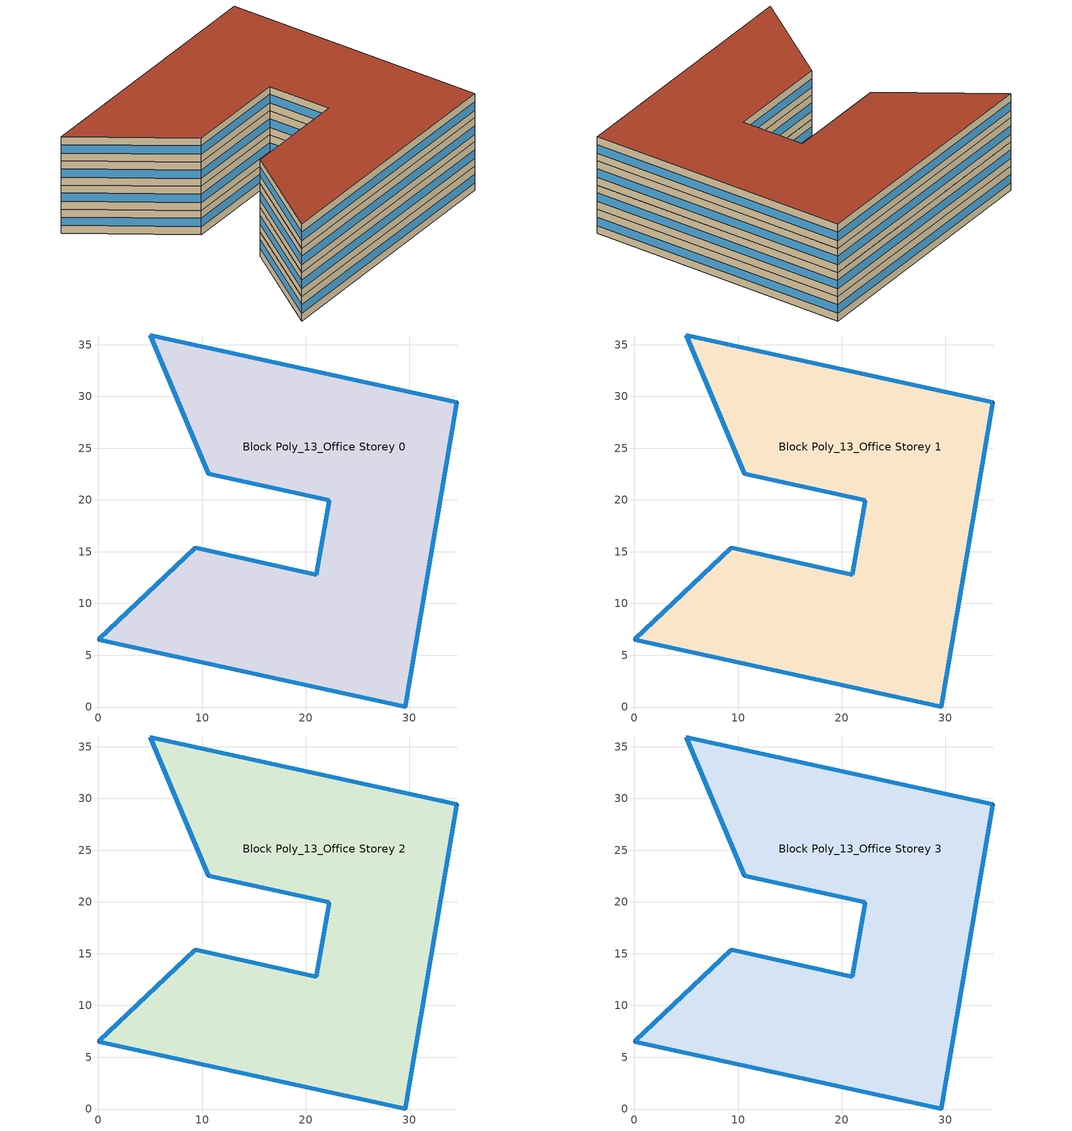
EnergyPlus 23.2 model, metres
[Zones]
Block Poly_13_Office Storey 0
 floor ground (HSCWZ_Public&Industrial_1980_FloorGround): 34.64,29.42 29.64,0 0,6.52 9.37,15.37 21.06,12.76 22.3,19.95 10.62,22.56 5,35.94 z0
 wall outside (HSCWZ_Public&Industrial_1980_ExtWall): 0,6.52 29.64,0 34.64,29.42 5,35.94 10.62,22.56 22.3,19.95 21.06,12.76 9.37,15.37 0,6.52 z0:3
 window (HSCWZ_Public&Industrial_1980_Win): 0.01,6.52 29.63,0 / 29.64,0.01 34.63,29.41 / 34.62,29.42 5.01,35.94 / 5,35.93 10.61,22.56 / 10.62,22.56 22.3,19.95 / 22.3,19.95 21.06,12.77 / 21.05,12.76 9.38,15.37 / 9.37,15.36 0,6.53 z0.98:2.02
Block Poly_13_Office Storey 1
 floor to Block Poly_13_Office Storey 0 (HSCWZ_Public&Industrial_1980_FloorSlab): 34.64,29.42 29.64,0 0,6.52 9.37,15.37 21.06,12.76 22.3,19.95 10.62,22.56 5,35.94 z3
 wall outside (HSCWZ_Public&Industrial_1980_ExtWall): 0,6.52 29.64,0 34.64,29.42 5,35.94 10.62,22.56 22.3,19.95 21.06,12.76 9.37,15.37 0,6.52 z3:6
 window (HSCWZ_Public&Industrial_1980_Win): 0.01,6.52 29.63,0 / 29.64,0.01 34.63,29.41 / 34.62,29.42 5.01,35.94 / 5,35.93 10.61,22.56 / 10.62,22.56 22.3,19.95 / 22.3,19.95 21.06,12.77 / 21.05,12.76 9.38,15.37 / 9.37,15.36 0,6.53 z3.98:5.03
Block Poly_13_Office Storey 2
 floor to Block Poly_13_Office Storey 1 (HSCWZ_Public&Industrial_1980_FloorSlab): 34.64,29.42 29.64,0 0,6.52 9.37,15.37 21.06,12.76 22.3,19.95 10.62,22.56 5,35.94 z6
 wall outside (HSCWZ_Public&Industrial_1980_ExtWall): 0,6.52 29.64,0 34.64,29.42 5,35.94 10.62,22.56 22.3,19.95 21.06,12.76 9.37,15.37 0,6.52 z6:9
 window (HSCWZ_Public&Industrial_1980_Win): 0.01,6.52 29.63,0 / 29.64,0.01 34.63,29.41 / 34.62,29.42 5.01,35.94 / 5,35.93 10.61,22.56 / 10.62,22.56 22.3,19.95 / 22.3,19.95 21.06,12.77 / 21.05,12.76 9.38,15.37 / 9.37,15.36 0,6.53 z6.97:8.03
Block Poly_13_Office Storey 3
 floor to Block Poly_13_Office Storey 2 (HSCWZ_Public&Industrial_1980_FloorSlab): 34.64,29.42 29.64,0 0,6.52 9.37,15.37 21.06,12.76 22.3,19.95 10.62,22.56 5,35.94 z9
 wall outside (HSCWZ_Public&Industrial_1980_ExtWall): 0,6.52 29.64,0 34.64,29.42 5,35.94 10.62,22.56 22.3,19.95 21.06,12.76 9.37,15.37 0,6.52 z9:12
 window (HSCWZ_Public&Industrial_1980_Win): 0.01,6.52 29.63,0 / 29.64,0.01 34.63,29.41 / 34.62,29.42 5.01,35.94 / 5,35.93 10.61,22.56 / 10.62,22.56 22.3,19.95 / 22.3,19.95 21.06,12.77 / 21.05,12.76 9.38,15.37 / 9.37,15.36 0,6.53 z9.97:11.03
 roof outside (HSCWZ_Public&Industrial_1980_Roof): 29.64,0 34.64,29.42 5,35.94 10.62,22.56 22.3,19.95 21.06,12.76 9.37,15.37 0,6.52 z12
[BUILDING]
shang4hai3shi4_Office_4_13_1980: North Axis=0; Terrain=City; Loads Convergence Tolerance Value=0.04; Temperature Convergence Tolerance Value=0.4; Solar Distribution=FullExterior; Maximum Number of Warmup Days=25; Minimum Number of Warmup Days=1
[MATERIAL] Thermal Absorptance=0.9; Solar Absorptance=0.7; Visible Absorptance=0.7
Name | Roughness | Thickness | Conductivity | Density | Specific Heat
Concrete | MediumRough | 0.1 | 1.7 | 2240 | 900
Brick | MediumRough | 0.1 | 0.72 | 1920 | 840
Tile | Smooth | 0.02 | 1.3 | 2200 | 900
Gypsum | Smooth | 0.015 | 0.16 | 800 | 1090
AsphaltFelt | Smooth | 0.01 | 0.2 | 960 | 1000
Insulation 0.011 | Rough | 0.011 | 0.04 | 40 | 1500
Insulation 0.014 | Rough | 0.014 | 0.04 | 40 | 1500
Insulation 0.022 | Rough | 0.022 | 0.04 | 40 | 1500
Insulation 0.024 | Rough | 0.024 | 0.04 | 40 | 1500
[WINDOWMATERIAL:SIMPLEGLAZINGSYSTEM]
HSCWZ_Public&Industrial_1980_Win_material: UFactor=6.1; Solar Heat Gain Coefficient=0.75
[CONSTRUCTION]
HSCWZ_Public&Industrial_1980_FloorSlab: Tile, Concrete, Insulation 0.014, Concrete, Tile
HSCWZ_Public&Industrial_1980_FloorGround: Tile, Concrete, Gypsum, Insulation 0.024
HSCWZ_Public&Industrial_1980_Win: HSCWZ_Public&Industrial_1980_Win_material
HSCWZ_Public&Industrial_1980_Roof: AsphaltFelt, Concrete, Insulation 0.022
HSCWZ_Public&Industrial_1980_ExtWall: Brick, Concrete, Insulation 0.011
[ZONE] Type=1; Multiplier=1; Ceiling Height=autocalculate; Volume=autocalculate; Floor Area=autocalculate; Part of Total Floor Area=Yes
Block Poly_13_Office Storey 0; Block Poly_13_Office Storey 1; Block Poly_13_Office Storey 2; Block Poly_13_Office Storey 3
[PEOPLE] Number of People Schedule=People_Schedule; Number of People Calculation Method=Area/Person; Floor Area per Person=17; Fraction Radiant=0.3; Sensible Heat Fraction=autocalculate; Activity Level Schedule=CN_GenericActivityLevel; Carbon Dioxide Generation Rate=3.82e-08; Enable ASHRAE 55 Comfort Warnings=No; Mean Radiant Temperature Calculation Type=ZoneAveraged; Clothing Insulation Calculation Method=ClothingInsulationSchedule; Cold Stress Temperature Threshold=15.56; Heat Stress Temperature Threshold=30
Name | Zone or ZoneList or Space or SpaceList
People_Block Poly_13_Office Storey 0 | Block Poly_13_Office Storey 0
People_Block Poly_13_Office Storey 1 | Block Poly_13_Office Storey 1
People_Block Poly_13_Office Storey 2 | Block Poly_13_Office Storey 2
People_Block Poly_13_Office Storey 3 | Block Poly_13_Office Storey 3
[LIGHTS] Schedule=Lights_Schedule; Design Level Calculation Method=Watts/Area; Watts per Zone Floor Area=11; Return Air Fraction=0; Fraction Radiant=0; Fraction Visible=0; Fraction Replaceable=1; EndUse Subcategory=General; Return Air Fraction Calculated from Plenum Temperature=No; Return Air Fraction Function of Plenum Temperature Coefficient 1=0; Return Air Fraction Function of Plenum Temperature Coefficient 2=0
Name | Zone or ZoneList or Space or SpaceList
Lights_Block Poly_13_Office Storey 0 | Block Poly_13_Office Storey 0
Lights_Block Poly_13_Office Storey 1 | Block Poly_13_Office Storey 1
Lights_Block Poly_13_Office Storey 2 | Block Poly_13_Office Storey 2
Lights_Block Poly_13_Office Storey 3 | Block Poly_13_Office Storey 3
[ELECTRICEQUIPMENT] Schedule=ElectricEquipment_Schedule; Design Level Calculation Method=Watts/Area; Watts per Zone Floor Area=10; Fraction Latent=0; Fraction Radiant=0; Fraction Lost=0; EndUse Subcategory=General
Name | Zone or ZoneList or Space or SpaceList
ElectricEquipment_Block Poly_13_Office Storey 0 | Block Poly_13_Office Storey 0
ElectricEquipment_Block Poly_13_Office Storey 1 | Block Poly_13_Office Storey 1
ElectricEquipment_Block Poly_13_Office Storey 2 | Block Poly_13_Office Storey 2
ElectricEquipment_Block Poly_13_Office Storey 3 | Block Poly_13_Office Storey 3
[ZONEINFILTRATION:DESIGNFLOWRATE] Schedule=AirEx_ConditionedTime_Schedule; Design Flow Rate Calculation Method=AirChanges/Hour; Air Changes per Hour=1; Constant Term Coefficient=1; Temperature Term Coefficient=0; Velocity Term Coefficient=0; Velocity Squared Term Coefficient=0
Name | Zone or ZoneList or Space or SpaceList
Infil 1 | Block Poly_13_Office Storey 0
Infil 2 | Block Poly_13_Office Storey 1
Infil 3 | Block Poly_13_Office Storey 2
Infil 4 | Block Poly_13_Office Storey 3
[HVACTEMPLATE:THERMOSTAT]
HVACTemp: Heating Setpoint Schedule=Heating_SP_Schedule; Cooling Setpoint Schedule=Cooling_SP_Schedule
[HVACTEMPLATE:ZONE:IDEALLOADSAIRSYSTEM] Template Thermostat=HVACTemp; System Availability Schedule=HVAC_ConditionedTime_Schedule; Maximum Heating Supply Air Temperature=50; Minimum Cooling Supply Air Temperature=13; Maximum Heating Supply Air Humidity Ratio=0.0156; Minimum Cooling Supply Air Humidity Ratio=0.0077; Heating Limit=NoLimit; Cooling Limit=NoLimit; Heating Availability Schedule=Heating_Period_Schedule; Cooling Availability Schedule=Cooling_Period_Schedule; Dehumidification Control Type=ConstantSensibleHeatRatio; Cooling Sensible Heat Ratio=0.7; Dehumidification Setpoint=60; Humidification Control Type=None; Humidification Setpoint=30; Outdoor Air Method=None; Outdoor Air Flow Rate per Person=0.00944; Outdoor Air Flow Rate per Zone Floor Area=0; Outdoor Air Flow Rate per Zone=0; Demand Controlled Ventilation Type=None; Outdoor Air Economizer Type=NoEconomizer; Heat Recovery Type=None; Sensible Heat Recovery Effectiveness=0.7; Latent Heat Recovery Effectiveness=0.65
Block Poly_13_Office Storey 0; Block Poly_13_Office Storey 1; Block Poly_13_Office Storey 2; Block Poly_13_Office Storey 3
[SCHEDULE:COMPACT]
People_Schedule; Lights_Schedule: Through: 12/31, For: Weekdays, Until: 07:00, 0, Until: 08:00, 0.1, Until: 09:00, 0.5, Until: 12:00, 0.95, Until: 14:00, 0.8, Until: 18:00, 0.95, Until: 20:00, 0.3, Until: 24:00, 0, For: AllOtherDays, Until: 24:00, 0
ElectricEquipment_Schedule: Through: 12/31, For: Weekdays, Until: 07:00, 0, Until: 08:00, 0.1, Until: 09:00, 0.5, Until: 12:00, 0.95, Until: 14:00, 0.5, Until: 18:00, 0.95, Until: 20:00, 0.3, Until: 24:00, 0, For: AllOtherDays, Until: 24:00, 0
Heating_SP_Schedule: Through: 12/31, For: Weekdays, Until: 06:00, 5, Until: 07:00, 16, Until: 18:00, 20, Until: 19:00, 20, Until: 20:00, 18, Until: 21:00, 16, Until: 24:00, 5, For: AllOtherDays, Until: 24:00, 5
Cooling_SP_Schedule: Through: 12/31, For: Weekdays, Until: 08:00, 37, Until: 09:00, 28, Until: 17:00, 28, Until: 24:00, 37, For: AllOtherDays, Until: 24:00, 37
Heating_Period_Schedule: Through: 04/15, For: AllDays, Until: 24:00, 1, Through: 11/01, For: AllDays, Until: 24:00, 0, Through: 12/31, For: AllDays, Until: 24:00, 1
Cooling_Period_Schedule: Through: 04/15, For: AllDays, Until: 24:00, 0, Through: 10/31, For: AllDays, Until: 24:00, 1, Through: 12/31, For: AllDays, Until: 24:00, 0
HVAC_ConditionedTime_Schedule: Through: 12/31, For: Weekdays, Until: 08:00, 0, Until: 18:00, 1, Until: 24:00, 0, For: AllOtherDays, Until: 24:00, 0
AirEx_ConditionedTime_Schedule: Through: 12/31, For: Weekdays, Until: 07:00, 0, Until: 20:00, 1.5, Until: 24:00, 0, For: AllOtherDays, Until: 24:00, 0
CN_GenericActivityLevel: Through: 12/31, For: Weekdays, Until: 08:00, 80, Until: 18:00, 120, Until: 24:00, 80, For: AllOtherDays, Until: 24:00, 80
